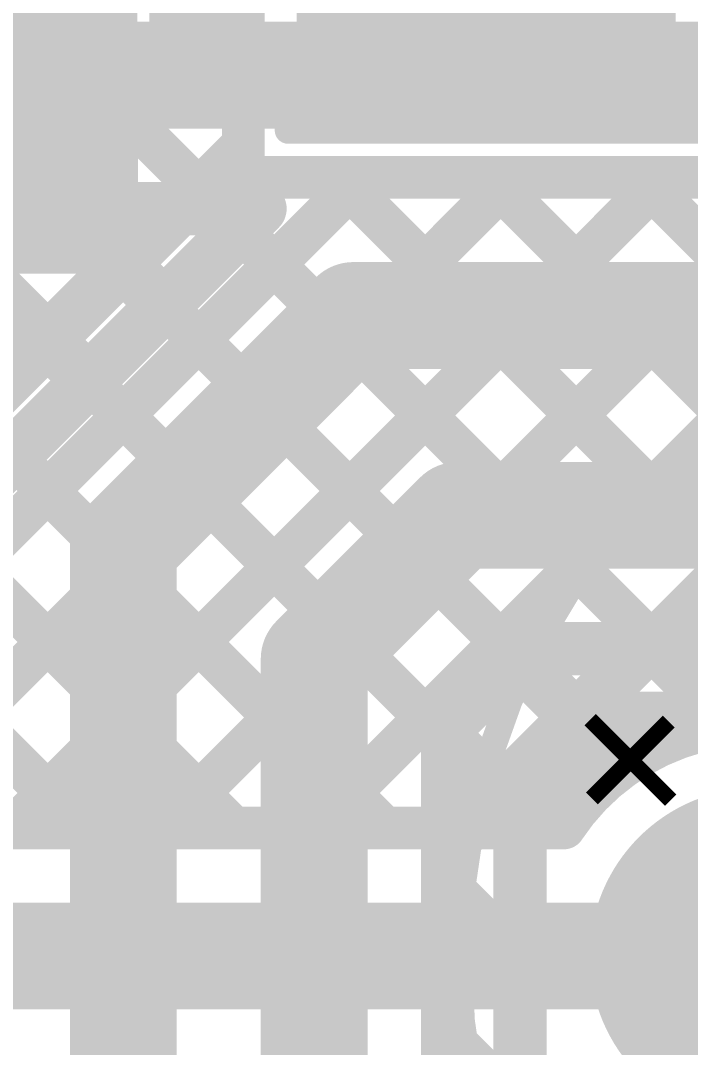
# Model space of a CAD drawing. Header units: inches. Extents: x -1.9 to 9.4, y 0 to 6.7.
# Drawn here: x 0.9163 to 1.0418, y 2.7237 to 2.9161 of the extents above; entities that cross this region are included whole.
import ezdxf

# ---------------------------------------------------------------- set-up
doc = ezdxf.new("R2010")
doc.units = ezdxf.units.IN
doc.header["$MEASUREMENT"] = 0
for name, color, linetype in [('Bottom Layer', 5, 'Continuous'), ('Bottom Solder', 6, 'Continuous'), ('Multi-Layer', 9, 'Continuous'), ('Pad Holes', 156, 'Continuous'), ('Top Layer', 1, 'Continuous'), ('Top Overlay', 2, 'Continuous'), ('Top Paste', 8, 'Continuous'), ('Top Solder', 216, 'Continuous')]:
    doc.layers.add(name, color=color, linetype=linetype)
doc.styles.add('Arial', font='', dxfattribs={"height": 0.2})
doc.styles.get('Arial').set_extended_font_data('Arial')

# ---------------------------------------------------------------- blocks, each defined once
blk = doc.blocks.new('SMA_DO_214AC__22')
at = {"layer": 'Top Overlay'}
blk.add_hatch(color=2, dxfattribs=at).paths.add_polyline_path([(-0.15717, -0.06299), (-0.11122, -0.06299), (-0.11122, 0.06299), (-0.15717, 0.06299)])
at = {"layer": 'Top Solder'}
blk.add_hatch(color=216, dxfattribs=at).paths.add_polyline_path([(-0.1103, 0.05912), (-0.03931, 0.05912), (-0.03931, -0.05912), (-0.1103, -0.05912)])
at = {"layer": 'Top Overlay'}
blk.add_lwpolyline([(-0.11745, -0.06034, 0.005, 0.005, 0), (0.1119, -0.06034, 0.005, 0.005, 0)], format="xyseb", dxfattribs=at)
blk.add_lwpolyline([(-0.1187, -0.06034, 0.0025, 0.0025, 1), (-0.1162, -0.06034, 0.0025, 0.0025, 1)], format="xyseb", close=True, dxfattribs=at)
blk = doc.blocks.new('SMA_DO_214AC__24')
at = {"layer": 'Top Layer'}
for points in [[(-0.1063, 0.05512), (-0.04331, 0.05512), (-0.04331, -0.05512), (-0.1063, -0.05512)], [(0.04331, 0.05512), (0.1063, 0.05512), (0.1063, -0.05512), (0.04331, -0.05512)]]:
    blk.add_hatch(color=1, dxfattribs=at).paths.add_polyline_path(points)
at = {"layer": 'Top Overlay'}
blk.add_hatch(color=2, dxfattribs=at).paths.add_polyline_path([(-0.15717, -0.06299), (-0.11122, -0.06299), (-0.11122, 0.06299), (-0.15717, 0.06299)])
at = {"layer": 'Top Paste'}
for points in [[(-0.1063, 0.05512), (-0.04331, 0.05512), (-0.04331, -0.05512), (-0.1063, -0.05512)], [(0.04331, 0.05512), (0.1063, 0.05512), (0.1063, -0.05512), (0.04331, -0.05512)]]:
    blk.add_hatch(color=8, dxfattribs=at).paths.add_polyline_path(points)
at = {"layer": 'Top Solder'}
for points in [[(-0.1103, 0.05912), (-0.03931, 0.05912), (-0.03931, -0.05912), (-0.1103, -0.05912)], [(0.03931, 0.05912), (0.1103, 0.05912), (0.1103, -0.05912), (0.03931, -0.05912)]]:
    blk.add_hatch(color=216, dxfattribs=at).paths.add_polyline_path(points)
at = {"layer": 'Top Overlay'}
for points in [[(0.1119, 0.06034, 0.005, 0.005, 0), (-0.11745, 0.06034, 0.005, 0.005, 0)], [(0.1119, 0.06034, 0.005, 0.005, 0), (0.1119, 0.04656, 0.005, 0.005, 0)], [(0.1119, -0.04656, 0.005, 0.005, 0), (0.1119, -0.06034, 0.005, 0.005, 0)], [(0.1119, -0.06034, 0.005, 0.005, 0), (-0.11745, -0.06034, 0.005, 0.005, 0)]]:
    blk.add_lwpolyline(points, format="xyseb", dxfattribs=at)
for points in [[(-0.1187, 0.06034, 0.0025, 0.0025, 1), (-0.1162, 0.06034, 0.0025, 0.0025, 1)], [(0.11065, 0.06034, 0.0025, 0.0025, 1), (0.11315, 0.06034, 0.0025, 0.0025, 1)], [(0.11065, 0.06034, 0.0025, 0.0025, 1), (0.11315, 0.06034, 0.0025, 0.0025, 1)], [(0.11065, 0.04656, 0.0025, 0.0025, 1), (0.11315, 0.04656, 0.0025, 0.0025, 1)], [(0.11065, -0.04656, 0.0025, 0.0025, 1), (0.11315, -0.04656, 0.0025, 0.0025, 1)], [(-0.1187, -0.06034, 0.0025, 0.0025, 1), (-0.1162, -0.06034, 0.0025, 0.0025, 1)], [(0.11065, -0.06034, 0.0025, 0.0025, 1), (0.11315, -0.06034, 0.0025, 0.0025, 1)], [(0.11065, -0.06034, 0.0025, 0.0025, 1), (0.11315, -0.06034, 0.0025, 0.0025, 1)]]:
    blk.add_lwpolyline(points, format="xyseb", close=True, dxfattribs=at)
blk = doc.blocks.new('P______D6_3_L12___28')
at = {"layer": 'Bottom Layer'}
h = blk.add_hatch(color=5, dxfattribs=at)
edge = h.paths.add_edge_path()
edge.add_arc((-0.0689, 0), 0.02953, 0, 360)
at = {"layer": 'Bottom Solder'}
h = blk.add_hatch(color=6, dxfattribs=at)
edge = h.paths.add_edge_path()
edge.add_arc((-0.0689, 0), 0.0315, 0, 360)
at = {"layer": 'Multi-Layer'}
h = blk.add_hatch(color=9, dxfattribs=at)
edge = h.paths.add_edge_path()
edge.add_arc((-0.0689, 0), 0.02953, 0, 360)
at = {"layer": 'Pad Holes'}
h = blk.add_hatch(color=7, dxfattribs=at)
edge = h.paths.add_edge_path()
edge.add_arc((-0.0689, 0), 0.01772, 0, 360)
at = {"layer": 'Top Layer'}
h = blk.add_hatch(color=1, dxfattribs=at)
edge = h.paths.add_edge_path()
edge.add_arc((-0.0689, 0), 0.02953, 0, 360)
at = {"layer": 'Top Solder'}
h = blk.add_hatch(color=216, dxfattribs=at)
edge = h.paths.add_edge_path()
edge.add_arc((-0.0689, 0), 0.0315, 0, 360)
at = {"layer": 'Top Overlay'}
for points in [[(0.125, -0.00001, 0.005, 0.005, 1), (-0.125, -0.00001, 0.005, 0.005, 1)], [(-0.12625, -0.00001, 0.0025, 0.0025, 1), (-0.12375, -0.00001, 0.0025, 0.0025, 1)]]:
    blk.add_lwpolyline(points, format="xyseb", close=True, dxfattribs=at)
at = {"layer": 'Top Overlay', "style": 'Arial'}
blk.add_text('+', height=0.03, rotation=225, dxfattribs=at).set_placement((-0.09439, 0.05564))

msp = doc.modelspace()

# ---------------------------------------------------------------- linework, layer by layer
at = {"layer": 'Bottom Layer'}
for points in [[(1.05043, 2.90583, 0.02, 0.02, 0), (1.07834, 2.93374, 0.02, 0.02, 0)], [(0.78849, 2.90583, 0.02, 0.02, 0), (1.05043, 2.90583, 0.02, 0.02, 0)], [(0.76739, 2.70224, 0.01, 0.01, 0), (0.94598, 2.88083, 0.01, 0.01, 0)], [(0.76739, 2.73052, 0.01, 0.01, 0), (0.9177, 2.88083, 0.01, 0.01, 0)], [(0.80099, 2.88083, 0.01, 0.01, 0), (0.96117, 2.88083, 0.01, 0.01, 0)], [(0.86852, 2.88083, 0.01, 0.01, 0), (0.91485, 2.8345, 0.01, 0.01, 0)], [(0.89681, 2.88083, 0.01, 0.01, 0), (0.92899, 2.84865, 0.01, 0.01, 0)], [(0.92509, 2.88083, 0.01, 0.01, 0), (0.94313, 2.86279, 0.01, 0.01, 0)], [(0.95338, 2.88083, 0.01, 0.01, 0), (0.95727, 2.87693, 0.01, 0.01, 0)], [(0.95367, 2.87333, 0.01, 0.01, 0), (0.96117, 2.88083, 0.01, 0.01, 0)], [(0.95367, 2.87333, 0.01, 0.01, 0), (0.96117, 2.88083, 0.01, 0.01, 0)], [(0.92305, 2.84271, 0.01, 0.01, 0), (0.95367, 2.87333, 0.01, 0.01, 0)], [(0.93555, 2.81771, 0.02, 0.02, 0), (0.97867, 2.86083, 0.02, 0.02, 0)], [(0.97867, 2.86083, 0.02, 0.02, 0), (1.09334, 2.86083, 0.02, 0.02, 0)], [(0.91055, 2.83021, 0.01, 0.01, 0), (0.92305, 2.84271, 0.01, 0.01, 0)], [(0.91055, 2.83021, 0.01, 0.01, 0), (0.92305, 2.84271, 0.01, 0.01, 0)], [(0.97132, 2.79649, 0.02, 0.02, 0), (0.99822, 2.82339, 0.02, 0.02, 0)], [(0.99822, 2.82339, 0.02, 0.02, 0), (1.1459, 2.82339, 0.02, 0.02, 0)], [(0.93555, 2.42611, 0.02, 0.02, 0), (0.93555, 2.81771, 0.02, 0.02, 0)], [(0.97132, 2.36686, 0.02, 0.02, 0), (0.97132, 2.79649, 0.02, 0.02, 0)], [(0.99632, 2.76146, 0.01, 0.01, 0), (1.03325, 2.79839, 0.01, 0.01, 0)], [(0.99632, 2.78399, 0.01, 0.01, 0), (1.01072, 2.79839, 0.01, 0.01, 0)], [(1.01072, 2.79839, 0.01, 0.01, 0), (1.1334, 2.79839, 0.01, 0.01, 0)], [(1.03581, 2.79839, 0.01, 0.01, 0), (1.04885, 2.78535, 0.01, 0.01, 0)], [(1.00912, 2.79679, 0.01, 0.01, 0), (1.02637, 2.77955, 0.01, 0.01, 0)], [(1.00991, 2.76309, 0.01, 0.01, 0), (1.03218, 2.78535, 0.01, 0.01, 0)], [(1.03218, 2.78535, 0.01, 0.01, 0), (1.0767, 2.78535, 0.01, 0.01, 0)], [(0.99632, 2.64264, 0.01, 0.01, 0), (0.99632, 2.78399, 0.01, 0.01, 0)], [(0.99632, 2.78131, 0.01, 0.01, 0), (1.01223, 2.76541, 0.01, 0.01, 0)], [(1.00991, 2.71856, 0.01, 0.01, 0), (1.00991, 2.76309, 0.01, 0.01, 0)], [(0.99632, 2.75303, 0.01, 0.01, 0), (1.00991, 2.73944, 0.01, 0.01, 0)], [(0.99632, 2.73317, 0.01, 0.01, 0), (1.00991, 2.74677, 0.01, 0.01, 0)], [(0.99632, 2.72475, 0.01, 0.01, 0), (1.27503, 2.44604, 0.01, 0.01, 0)]]:
    msp.add_lwpolyline(points, format="xyseb", dxfattribs=at)
for points in [[(1.04543, 2.90583, 0.01, 0.01, 1), (1.05543, 2.90583, 0.01, 0.01, 1)], [(1.04543, 2.90583, 0.01, 0.01, 1), (1.05543, 2.90583, 0.01, 0.01, 1)], [(0.9152, 2.88083, 0.005, 0.005, 1), (0.9202, 2.88083, 0.005, 0.005, 1)], [(0.92259, 2.88083, 0.005, 0.005, 1), (0.92759, 2.88083, 0.005, 0.005, 1)], [(0.94348, 2.88083, 0.005, 0.005, 1), (0.94848, 2.88083, 0.005, 0.005, 1)], [(0.95088, 2.88083, 0.005, 0.005, 1), (0.95588, 2.88083, 0.005, 0.005, 1)], [(0.95867, 2.88083, 0.005, 0.005, 1), (0.96367, 2.88083, 0.005, 0.005, 1)], [(0.95867, 2.88083, 0.005, 0.005, 1), (0.96367, 2.88083, 0.005, 0.005, 1)], [(0.95867, 2.88083, 0.005, 0.005, 1), (0.96367, 2.88083, 0.005, 0.005, 1)], [(0.95477, 2.87693, 0.005, 0.005, 1), (0.95977, 2.87693, 0.005, 0.005, 1)], [(0.95117, 2.87333, 0.005, 0.005, 1), (0.95617, 2.87333, 0.005, 0.005, 1)], [(0.95117, 2.87333, 0.005, 0.005, 1), (0.95617, 2.87333, 0.005, 0.005, 1)], [(0.95117, 2.87333, 0.005, 0.005, 1), (0.95617, 2.87333, 0.005, 0.005, 1)], [(0.97367, 2.86083, 0.01, 0.01, 1), (0.98367, 2.86083, 0.01, 0.01, 1)], [(0.97367, 2.86083, 0.01, 0.01, 1), (0.98367, 2.86083, 0.01, 0.01, 1)], [(0.94063, 2.86279, 0.005, 0.005, 1), (0.94563, 2.86279, 0.005, 0.005, 1)], [(0.92649, 2.84865, 0.005, 0.005, 1), (0.93149, 2.84865, 0.005, 0.005, 1)], [(0.92055, 2.84271, 0.005, 0.005, 1), (0.92555, 2.84271, 0.005, 0.005, 1)], [(0.92055, 2.84271, 0.005, 0.005, 1), (0.92555, 2.84271, 0.005, 0.005, 1)], [(0.92055, 2.84271, 0.005, 0.005, 1), (0.92555, 2.84271, 0.005, 0.005, 1)], [(0.91235, 2.8345, 0.005, 0.005, 1), (0.91735, 2.8345, 0.005, 0.005, 1)], [(0.99322, 2.82339, 0.01, 0.01, 1), (1.00322, 2.82339, 0.01, 0.01, 1)], [(0.99322, 2.82339, 0.01, 0.01, 1), (1.00322, 2.82339, 0.01, 0.01, 1)], [(0.93055, 2.81771, 0.01, 0.01, 1), (0.94055, 2.81771, 0.01, 0.01, 1)], [(0.93055, 2.81771, 0.01, 0.01, 1), (0.94055, 2.81771, 0.01, 0.01, 1)], [(0.96632, 2.79649, 0.01, 0.01, 1), (0.97632, 2.79649, 0.01, 0.01, 1)], [(0.96632, 2.79649, 0.01, 0.01, 1), (0.97632, 2.79649, 0.01, 0.01, 1)], [(1.00822, 2.79839, 0.005, 0.005, 1), (1.01322, 2.79839, 0.005, 0.005, 1)], [(1.00822, 2.79839, 0.005, 0.005, 1), (1.01322, 2.79839, 0.005, 0.005, 1)], [(1.03075, 2.79839, 0.005, 0.005, 1), (1.03575, 2.79839, 0.005, 0.005, 1)], [(1.03331, 2.79839, 0.005, 0.005, 1), (1.03831, 2.79839, 0.005, 0.005, 1)], [(1.00662, 2.79679, 0.005, 0.005, 1), (1.01162, 2.79679, 0.005, 0.005, 1)], [(1.02968, 2.78535, 0.005, 0.005, 1), (1.03468, 2.78535, 0.005, 0.005, 1)], [(1.02968, 2.78535, 0.005, 0.005, 1), (1.03468, 2.78535, 0.005, 0.005, 1)], [(0.99382, 2.78399, 0.005, 0.005, 1), (0.99882, 2.78399, 0.005, 0.005, 1)], [(0.99382, 2.78399, 0.005, 0.005, 1), (0.99882, 2.78399, 0.005, 0.005, 1)], [(0.99382, 2.78131, 0.005, 0.005, 1), (0.99882, 2.78131, 0.005, 0.005, 1)], [(1.02387, 2.77955, 0.005, 0.005, 1), (1.02887, 2.77955, 0.005, 0.005, 1)], [(1.00973, 2.76541, 0.005, 0.005, 1), (1.01473, 2.76541, 0.005, 0.005, 1)], [(1.00741, 2.76309, 0.005, 0.005, 1), (1.01241, 2.76309, 0.005, 0.005, 1)], [(1.00741, 2.76309, 0.005, 0.005, 1), (1.01241, 2.76309, 0.005, 0.005, 1)], [(0.99382, 2.76146, 0.005, 0.005, 1), (0.99882, 2.76146, 0.005, 0.005, 1)], [(0.99382, 2.75303, 0.005, 0.005, 1), (0.99882, 2.75303, 0.005, 0.005, 1)], [(1.00741, 2.74677, 0.005, 0.005, 1), (1.01241, 2.74677, 0.005, 0.005, 1)], [(1.00741, 2.73944, 0.005, 0.005, 1), (1.01241, 2.73944, 0.005, 0.005, 1)], [(0.99382, 2.73317, 0.005, 0.005, 1), (0.99882, 2.73317, 0.005, 0.005, 1)], [(0.99382, 2.72475, 0.005, 0.005, 1), (0.99882, 2.72475, 0.005, 0.005, 1)]]:
    msp.add_lwpolyline(points, format="xyseb", close=True, dxfattribs=at)
at = {"layer": 'Top Layer'}
for points in [[(0.94446, 2.90553, 0.008, 0.008, 0), (0.94446, 2.99544, 0.008, 0.008, 0)], [(0.95804, 2.88671, 0.008, 0.008, 0), (0.95804, 2.98564, 0.008, 0.008, 0)], [(0.94312, 2.76483, 0.008, 0.008, 0), (1.10765, 2.92935, 0.008, 0.008, 0)], [(0.94446, 2.90758, 0.008, 0.008, 0), (0.95804, 2.92117, 0.008, 0.008, 0)], [(0.94446, 2.91803, 0.008, 0.008, 0), (0.95804, 2.90445, 0.008, 0.008, 0)], [(0.80622, 2.90553, 0.008, 0.008, 0), (0.94446, 2.90553, 0.008, 0.008, 0)], [(0.81554, 2.90553, 0.008, 0.008, 0), (0.95624, 2.76483, 0.008, 0.008, 0)], [(0.84382, 2.90553, 0.008, 0.008, 0), (0.98452, 2.76483, 0.008, 0.008, 0)], [(0.8559, 2.84731, 0.008, 0.008, 0), (0.91412, 2.90553, 0.008, 0.008, 0)], [(0.87211, 2.90553, 0.008, 0.008, 0), (1.01281, 2.76483, 0.008, 0.008, 0)], [(0.87348, 2.83661, 0.008, 0.008, 0), (0.9424, 2.90553, 0.008, 0.008, 0)], [(0.90039, 2.90553, 0.008, 0.008, 0), (1.02945, 2.77647, 0.008, 0.008, 0)], [(0.92868, 2.90553, 0.008, 0.008, 0), (1.05007, 2.78413, 0.008, 0.008, 0)], [(0.87348, 2.80832, 0.008, 0.008, 0), (0.95804, 2.89288, 0.008, 0.008, 0)], [(0.86201, 2.76857, 0.008, 0.008, 0), (0.98015, 2.88671, 0.008, 0.008, 0)], [(0.89029, 2.76857, 0.008, 0.008, 0), (1.00843, 2.88671, 0.008, 0.008, 0)], [(0.91484, 2.76483, 0.008, 0.008, 0), (1.03672, 2.88671, 0.008, 0.008, 0)], [(0.95804, 2.88671, 0.008, 0.008, 0), (1.04903, 2.88671, 0.008, 0.008, 0)], [(0.97578, 2.88671, 0.008, 0.008, 0), (1.07108, 2.79141, 0.008, 0.008, 0)], [(1.00406, 2.88671, 0.008, 0.008, 0), (1.08522, 2.80555, 0.008, 0.008, 0)], [(1.03235, 2.88671, 0.008, 0.008, 0), (1.07079, 2.84827, 0.008, 0.008, 0)], [(0.97141, 2.76483, 0.008, 0.008, 0), (1.06753, 2.86095, 0.008, 0.008, 0)], [(0.99969, 2.76483, 0.008, 0.008, 0), (1.0763, 2.84144, 0.008, 0.008, 0)], [(0.87348, 2.8193, 0.008, 0.008, 0), (0.92796, 2.76483, 0.008, 0.008, 0)], [(1.01813, 2.76483, 0.008, 0.008, -0.306098), (1.06315, 2.78347, 0.008, 0.008, 0)], [(0.91088, 2.76483, 0.008, 0.008, 0), (1.01813, 2.76483, 0.008, 0.008, 0)], [(0.88511, 2.74083, 0.02, 0.02, 0), (1.05444, 2.74083, 0.02, 0.02, 0)]]:
    msp.add_lwpolyline(points, format="xyseb", dxfattribs=at)
for points in [[(0.94246, 2.91803, 0.004, 0.004, 1), (0.94646, 2.91803, 0.004, 0.004, 1)], [(0.94246, 2.90758, 0.004, 0.004, 1), (0.94646, 2.90758, 0.004, 0.004, 1)], [(0.91212, 2.90553, 0.004, 0.004, 1), (0.91612, 2.90553, 0.004, 0.004, 1)], [(0.92668, 2.90553, 0.004, 0.004, 1), (0.93068, 2.90553, 0.004, 0.004, 1)], [(0.9404, 2.90553, 0.004, 0.004, 1), (0.9444, 2.90553, 0.004, 0.004, 1)], [(0.94246, 2.90553, 0.004, 0.004, 1), (0.94646, 2.90553, 0.004, 0.004, 1)], [(0.94246, 2.90553, 0.004, 0.004, 1), (0.94646, 2.90553, 0.004, 0.004, 1)], [(0.95604, 2.90445, 0.004, 0.004, 1), (0.96004, 2.90445, 0.004, 0.004, 1)], [(0.95604, 2.89288, 0.004, 0.004, 1), (0.96004, 2.89288, 0.004, 0.004, 1)], [(0.95604, 2.88671, 0.004, 0.004, 1), (0.96004, 2.88671, 0.004, 0.004, 1)], [(0.95604, 2.88671, 0.004, 0.004, 1), (0.96004, 2.88671, 0.004, 0.004, 1)], [(0.97378, 2.88671, 0.004, 0.004, 1), (0.97778, 2.88671, 0.004, 0.004, 1)], [(0.97815, 2.88671, 0.004, 0.004, 1), (0.98215, 2.88671, 0.004, 0.004, 1)], [(1.00206, 2.88671, 0.004, 0.004, 1), (1.00606, 2.88671, 0.004, 0.004, 1)], [(1.00643, 2.88671, 0.004, 0.004, 1), (1.01043, 2.88671, 0.004, 0.004, 1)], [(1.03035, 2.88671, 0.004, 0.004, 1), (1.03435, 2.88671, 0.004, 0.004, 1)], [(1.03472, 2.88671, 0.004, 0.004, 1), (1.03872, 2.88671, 0.004, 0.004, 1)], [(1.02745, 2.77647, 0.004, 0.004, 1), (1.03145, 2.77647, 0.004, 0.004, 1)], [(0.91284, 2.76483, 0.004, 0.004, 1), (0.91684, 2.76483, 0.004, 0.004, 1)], [(0.92596, 2.76483, 0.004, 0.004, 1), (0.92996, 2.76483, 0.004, 0.004, 1)], [(0.94112, 2.76483, 0.004, 0.004, 1), (0.94512, 2.76483, 0.004, 0.004, 1)], [(0.95424, 2.76483, 0.004, 0.004, 1), (0.95824, 2.76483, 0.004, 0.004, 1)], [(0.96941, 2.76483, 0.004, 0.004, 1), (0.97341, 2.76483, 0.004, 0.004, 1)], [(0.98252, 2.76483, 0.004, 0.004, 1), (0.98652, 2.76483, 0.004, 0.004, 1)], [(0.99769, 2.76483, 0.004, 0.004, 1), (1.00169, 2.76483, 0.004, 0.004, 1)], [(1.01081, 2.76483, 0.004, 0.004, 1), (1.01481, 2.76483, 0.004, 0.004, 1)], [(1.01613, 2.76483, 0.004, 0.004, 1), (1.02013, 2.76483, 0.004, 0.004, 1)], [(1.01613, 2.76483, 0.004, 0.004, 1), (1.02013, 2.76483, 0.004, 0.004, 1)]]:
    msp.add_lwpolyline(points, format="xyseb", close=True, dxfattribs=at)

# ---------------------------------------------------------------- block references
for name, p, rotation in [('SMA_DO_214AC__22', (0.87534, 3.02583), 90), ('SMA_DO_214AC__24', (1.07834, 2.95583), 180)]:
    msp.add_blockref(name, p, dxfattribs=dict(rotation=rotation))
msp.add_blockref('P______D6_3_L12___28', (1.12334, 2.74083))

doc.saveas('drawing.dxf')
